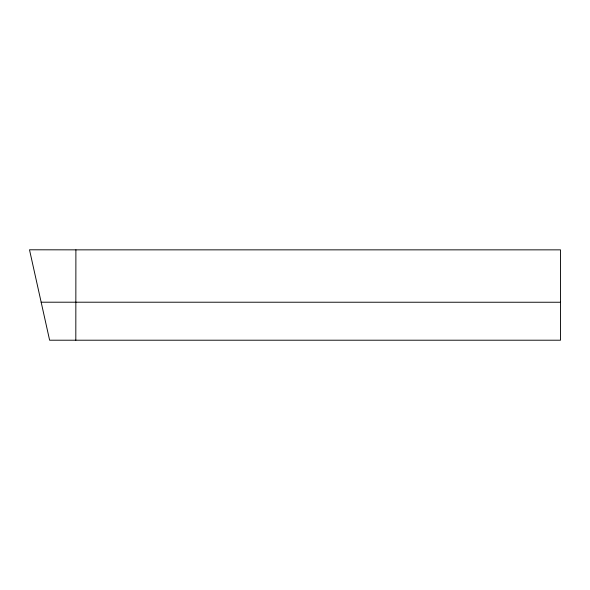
<?xml version="1.0" encoding="UTF-8"?>
<svg xmlns="http://www.w3.org/2000/svg" width="590" height="590" viewBox="0 0 590 590"><rect width="100%" height="100%" fill="white"/><g stroke="black" fill="none" stroke-linecap="round" stroke-linejoin="round"><path stroke-width="0.89" d="M75.889 249.85L560.5 249.85L560.5 340.209L49.619 340.209L29.5 249.791L75.889 249.85L75.815 340.209M560.5 302.25L41.145 302.205"/></g></svg>
